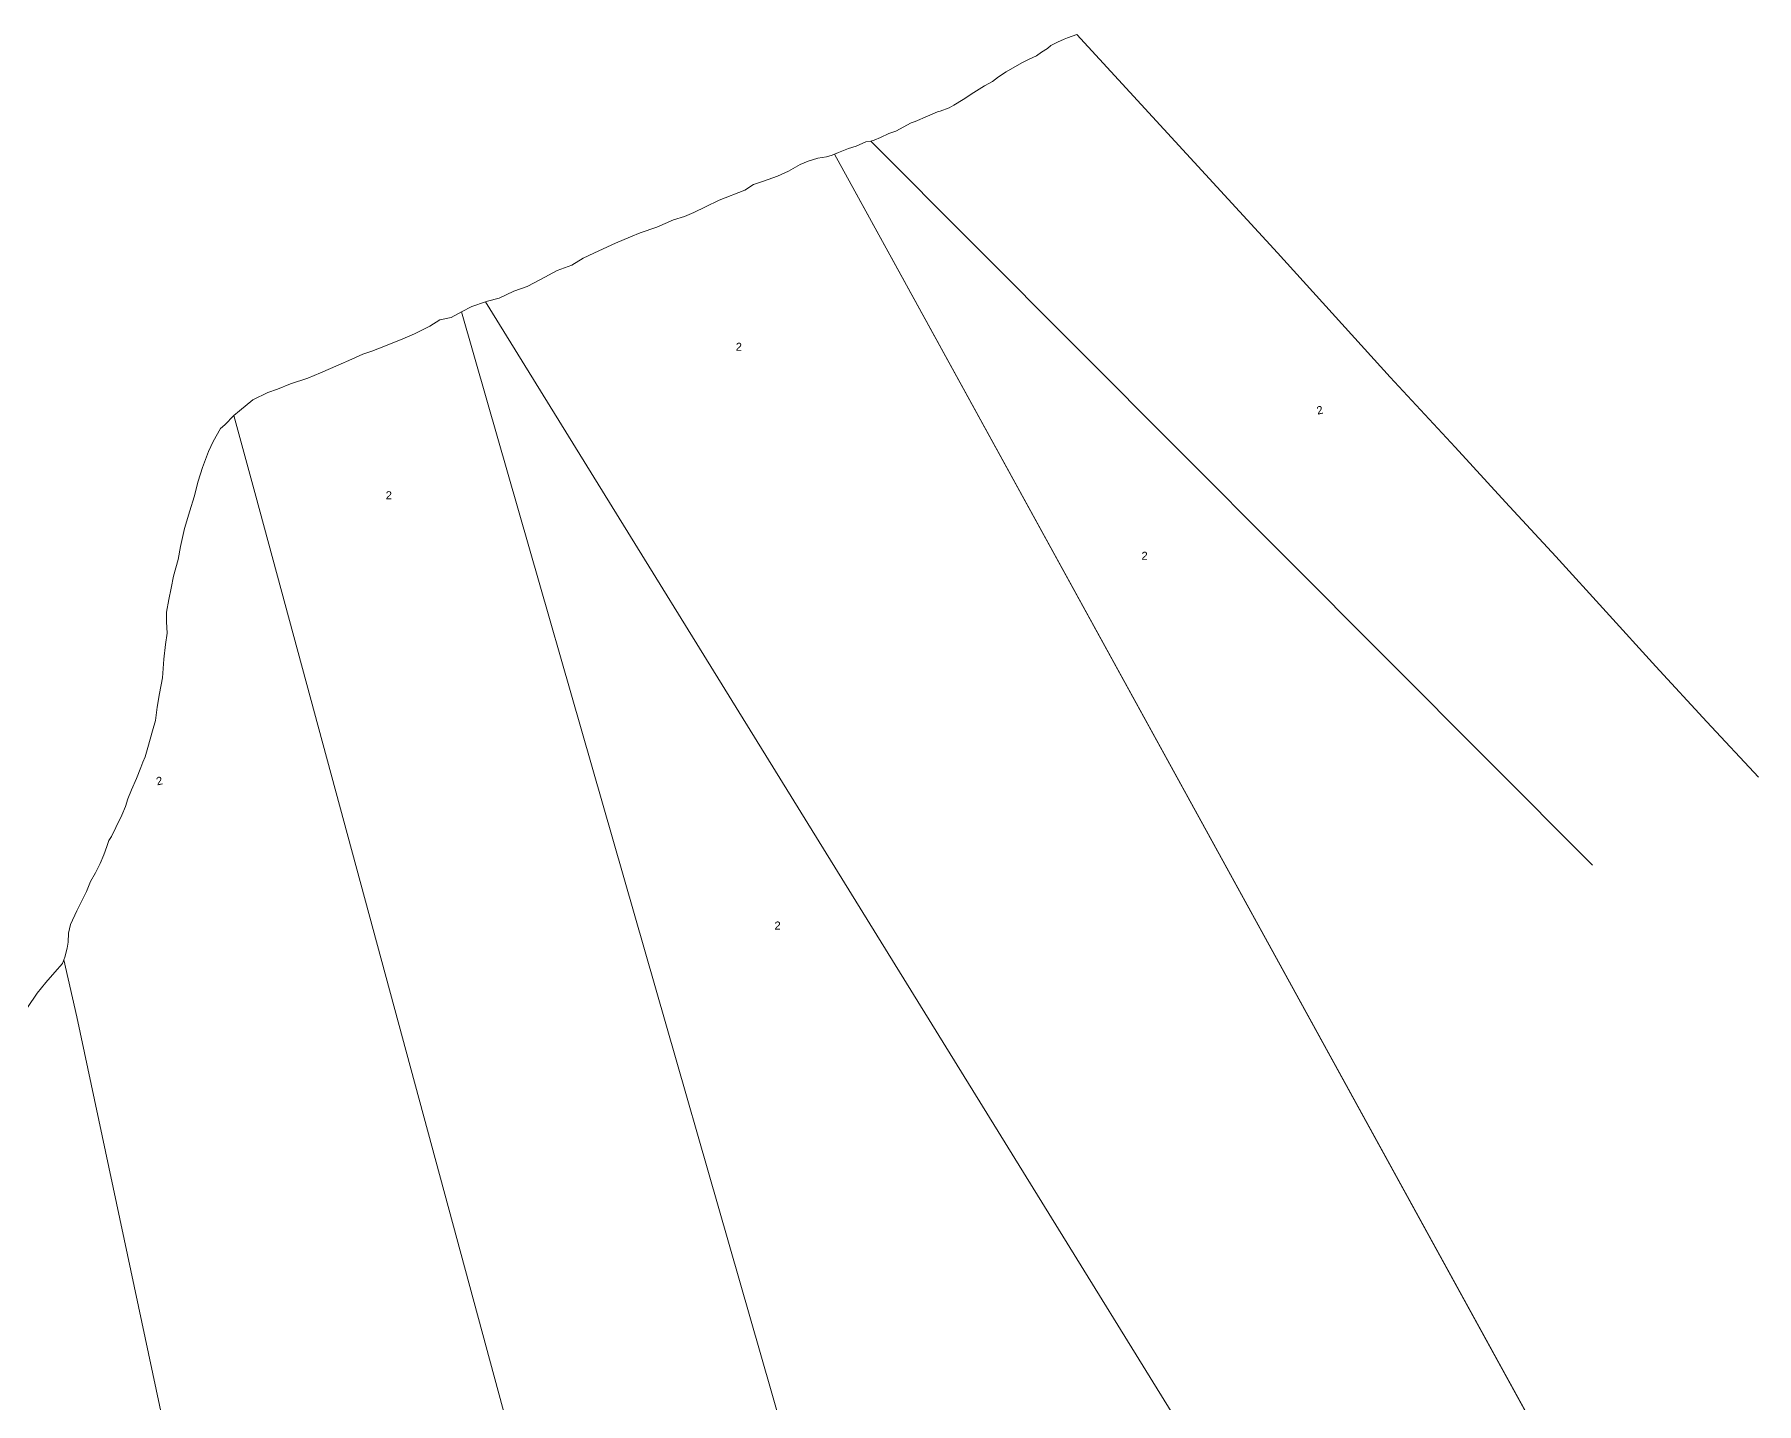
# Model space of a CAD drawing. Header units: metres. Extents: x 303351 to 304687, y 6235874 to 6237126.
# Drawn here: x 303808.7 to 304196.1, y 6236543.4 to 6236851.4 of the extents above; entities that cross this region are included whole.
import ezdxf

# ---------------------------------------------------------------- set-up
doc = ezdxf.new("R2010")
doc.units = ezdxf.units.M
doc.layers.add('Cadastre Land Parcels_SP_EXT', color=9, linetype='Continuous', lineweight=5)
doc.styles.get("Standard").update_dxf_attribs({"font": 'arial.ttf'})

msp = doc.modelspace()

# ---------------------------------------------------------------- linework, layer by layer
at = {"layer": 'Cadastre Land Parcels_SP_EXT', "linetype": 'Continuous'}
for p, q in [((304036.6, 6236848.24), (304035.24, 6236847.36)), ((304037.35, 6236848.87), (304036.6, 6236848.24)), ((304038.78, 6236849.64), (304037.35, 6236848.87)), ((304040.29, 6236850.28), (304038.78, 6236849.64)), ((304041.1, 6236850.6), (304040.29, 6236850.28)), ((304043.19, 6236851.38), (304041.1, 6236850.6)), ((304077.22, 6236814.33), (304043.19, 6236851.38)), ((304029.23, 6236844.09), (304027.26, 6236842.95)), ((304030.94, 6236845.07), (304029.23, 6236844.09)), ((304032.28, 6236845.75), (304030.94, 6236845.07)), ((304034.08, 6236846.53), (304032.28, 6236845.75)), ((304035.24, 6236847.36), (304034.08, 6236846.53)), ((304024.17, 6236840.79), (304022.4, 6236839.79)), ((304025.57, 6236841.81), (304024.17, 6236840.79)), ((304027.26, 6236842.95), (304025.57, 6236841.81)), ((304017.58, 6236836.76), (304015.49, 6236835.46)), ((304020.01, 6236838.3), (304017.58, 6236836.76)), ((304022.4, 6236839.79), (304020.01, 6236838.3)), ((304009.57, 6236832.96), (304006.77, 6236831.82)), ((304011.84, 6236833.94), (304009.57, 6236832.96)), ((304012.44, 6236834.15), (304011.84, 6236833.94)), ((304014.43, 6236834.86), (304012.44, 6236834.15)), ((304015.49, 6236835.46), (304014.43, 6236834.86)), ((304000.85, 6236829.07), (303998.96, 6236828.22)), ((304002.42, 6236829.63), (304000.85, 6236829.07)), ((304005.91, 6236831.52), (304002.42, 6236829.63)), ((304006.77, 6236831.82), (304005.91, 6236831.52)), ((303989.53, 6236824.82), (303988.65, 6236824.46)), ((303988.65, 6236824.46), (304175.96, 6236483.7)), ((303991.83, 6236825.75), (303989.53, 6236824.82)), ((303993.53, 6236826.26), (303991.83, 6236825.75)), ((303995.73, 6236827.19), (303993.53, 6236826.26)), ((303996.83, 6236827.39), (303995.73, 6236827.19)), ((303997.6, 6236827.59), (303996.83, 6236827.39)), ((303996.83, 6236827.39), (304159.16, 6236664.51)), ((304159.16, 6236664.51), (303996.83, 6236827.39)), ((303998.96, 6236828.22), (303997.6, 6236827.59)), ((304088.3, 6236802.27), (304077.22, 6236814.33)), ((304077.22, 6236814.33), (304077.22, 6236814.33)), ((304113.67, 6236774.29), (304088.3, 6236802.27)), ((304128.29, 6236758.52), (304113.67, 6236774.29)), ((304139.59, 6236746.17), (304128.29, 6236758.52)), ((304150.94, 6236733.91), (304139.59, 6236746.17)), ((304162.24, 6236721.53), (304150.94, 6236733.91)), ((304173.44, 6236709.22), (304162.24, 6236721.53)), ((304184.88, 6236696.76), (304173.44, 6236709.22)), ((304196.49, 6236684.28), (304184.88, 6236696.76))]:
    msp.add_line(p, q, dxfattribs=at)
for points in [[(304175.96, 6236483.7), (303988.65, 6236824.46), (303988.13, 6236824.25), (303986.85, 6236823.83), (303984.89, 6236823.52), (303982.75, 6236822.84), (303980.9, 6236822.12), (303978.27, 6236820.65), (303975.8, 6236819.52), (303972.7, 6236818.38), (303970.44, 6236817.64), (303968.49, 6236816.37), (303962.71, 6236814.11), (303959.66, 6236812.62), (303957.01, 6236811.33), (303954.88, 6236810.4), (303952.43, 6236809.64), (303948.71, 6236808.06), (303944.91, 6236806.73), (303942.74, 6236805.87), (303939.37, 6236804.46), (303936.58, 6236803.18), (303934.49, 6236802.19), (303932.11, 6236801.02), (303929.55, 6236799.46), (303926.29, 6236798.29), (303922.52, 6236796.22), (303919.5, 6236794.68), (303916.53, 6236793.62), (303913.19, 6236792.08), (303910.62, 6236791.38), (303910.16, 6236791.2), (304092.28, 6236496.5)], [(303943.3, 6236434.34), (303858.45, 6236747.52), (303853.53, 6236765.68), (303851.51, 6236763.53), (303850.55, 6236762.72), (303848.87, 6236759.82), (303847.84, 6236757.54), (303846.5, 6236753.98), (303845.49, 6236750.86), (303844.56, 6236747.34), (303843.61, 6236744.19), (303842.41, 6236740.21), (303841.53, 6236736.18), (303840.99, 6236733.29), (303839.98, 6236729.55), (303839.4, 6236726.85), (303838.9, 6236724.28), (303838.39, 6236721.43), (303838.39, 6236719.25), (303838.55, 6236716.71), (303838.13, 6236714.15), (303837.78, 6236710.84), (303837.44, 6236706.68), (303836.79, 6236703.12), (303836.27, 6236700.02), (303835.88, 6236697.07), (303835.26, 6236694.71), (303834.19, 6236691), (303833.54, 6236688.86), (303833.07, 6236687.68), (303832.61, 6236686.51), (303831.64, 6236683.99), (303830.48, 6236681.43), (303829.66, 6236679.4), (303829.12, 6236677.74), (303828.31, 6236675.73), (303826.99, 6236672.97), (303826.01, 6236670.99), (303825.41, 6236670.08), (303824.98, 6236668.73), (303824.24, 6236666.85), (303823.43, 6236664.92), (303822.37, 6236662.79), (303821.31, 6236660.82), (303820.37, 6236658.6), (303818.22, 6236654.23), (303816.81, 6236651.2), (303816.36, 6236649.18), (303816.23, 6236647.22), (303816, 6236645.81), (303815.49, 6236643.81), (303815.28, 6236643.19), (303818.19, 6236630.42), (303836.02, 6236546.59), (303850.72, 6236477.43)], [(303850.72, 6236477.43), (303836.02, 6236546.59), (303818.19, 6236630.42), (303815.28, 6236643.19), (303815, 6236642.4), (303813.26, 6236640.42), (303811.23, 6236638.09), (303809.31, 6236635.69), (303807.12, 6236632.52)]]:
    msp.add_lwpolyline(points, dxfattribs=at)
for points in [[(304098.45, 6236467.24), (304092.28, 6236496.5), (303910.16, 6236791.2), (303907.06, 6236790.16), (303904.77, 6236788.99), (303910.47, 6236769.11), (304002.88, 6236446.98), (304098.45, 6236467.24)], [(304002.88, 6236446.98), (303910.47, 6236769.11), (303904.77, 6236788.99), (303902.44, 6236787.72), (303899.84, 6236787.15), (303897.58, 6236785.78), (303894.13, 6236784.04), (303891.57, 6236782.89), (303887.23, 6236781.21), (303884.55, 6236780.13), (303882.57, 6236779.43), (303880.04, 6236778.37), (303877.01, 6236776.96), (303873, 6236775.28), (303870.13, 6236774.06), (303866.26, 6236772.81), (303863.35, 6236771.61), (303861.15, 6236770.84), (303857.78, 6236769.16), (303854.79, 6236766.68), (303853.53, 6236765.68), (303858.45, 6236747.52), (303943.3, 6236434.34), (304002.88, 6236446.98)]]:
    msp.add_lwpolyline(points, close=True, dxfattribs=at)

# ---------------------------------------------------------------- texts
at = {"layer": 'Cadastre Land Parcels_SP_EXT'}
for p in [(303966.43, 6236780.22), (303887.69, 6236746.82), (304057.7, 6236733.2), (303975.15, 6236650.03)]:
    msp.add_text('2', height=1.8, dxfattribs=at).set_placement(p)
for rotation, p in [(11.9953, (304097.32, 6236765.85)), (11.9766, (303836.26, 6236682.45))]:
    msp.add_text('2', height=1.8, rotation=rotation, dxfattribs=at).set_placement(p)

doc.saveas('drawing.dxf')
